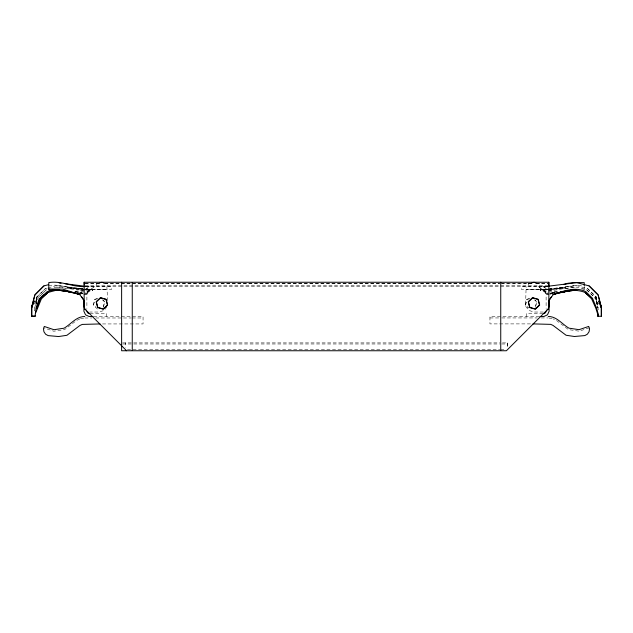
<?xml version="1.0" encoding="UTF-8"?>
<svg xmlns="http://www.w3.org/2000/svg" width="633" height="633" viewBox="0 0 633 633"><rect width="100%" height="100%" fill="white"/><g stroke="black" fill="none" stroke-linecap="round" stroke-linejoin="round"><path stroke-width="0.47" stroke-dasharray="3.17 2.37" d="M125.484 343.98L125.484 342.896L125.484 347.485M507.516 342.896L507.516 347.485L507.516 342.896L501.708 342.896M34.696 307.891L34.673 310.692L34.704 307.891L37.426 296.521L45.37 288.577L47.317 288.062M36.366 304.283L36.896 296.766L45.465 288.561M96.176 285.222L96.406 283.734L98.242 283.236M528.231 285.222L528.468 283.734L530.296 283.236M103.163 307.377L104.532 301.83L101.098 298.531M103.543 306.72L104.769 301.759L102.926 299.995M535.225 307.377L536.594 301.83L534.529 299.852M535.803 305.889L536.824 301.759L534.98 299.995M85.7 289.4L106.866 289.692L92.853 289.692L92.347 290.792L85.241 291.726M92.315 290.784L92.853 289.692L67.24 287.96L92.853 289.692M34.76 302.439L37.877 297.692L46.233 289.882M33.842 304.251L38.209 298.064M106.914 306.831L104.184 310.407L99.049 312.029L89.736 312.029M40.093 295.943L46.138 289.898L47.902 289.431M89.38 290.634L94.206 286.709M85.32 289.534L89.308 286.709M85.621 289.534L89.775 286.709L85.518 286.314L88.541 286.717L83.778 286.709M94.238 286.717L89.411 290.634L87.94 291.109L56.725 287.065L53.196 288.007M87.425 291.433L90.25 289.692L83.596 288.909M85.447 293.791L86.966 293.071M79.758 319L76.656 320.425L64.606 329.611L53.813 331.233L43.804 327.862M589.196 327.815L579.195 331.194L568.394 329.571L556.344 320.385L553.242 318.961M97.205 298.578L94.752 299.29L93.32 305.074L97.617 309.205M97.672 298.665L94.926 299.456L93.557 305.011L95.615 306.989M529.259 298.578L526.806 299.29L525.382 305.074L528.452 308.026M529.726 298.665L526.98 299.456L525.612 305.011L528.365 307.646M48.171 287.825L56.574 285.578L84.703 289.218M555.07 292.304L550.734 293.071L545.638 293.071L544.602 291.006L545.108 291.362L542.339 289.692L545.353 291.291L541.183 289.692L547.403 289.273M555.758 292.169L550.734 293.071L554.302 292.905M550.03 294.013L553.859 293.388M548.645 289.692L565.625 286.978M80.533 318.644L84.023 318.114M549.958 293.965L552.617 293.585L549.903 293.245M538.762 286.717L543.589 290.634L545.06 291.109L576.252 287.065L586.862 289.898L594.245 297.288L599.158 304.251M565.847 288.434L576.275 287.065M598.312 309.759L595.574 296.521L587.63 288.577L576.426 285.578L550.362 288.79M548.297 289.218L576.426 285.578M550.053 293.926L554.389 293.38M547.308 286.377L544.491 286.709L546.382 286.709M549.404 288.909L542.742 289.7L526.134 289.692L547.3 289.4M74.789 291.267L90.258 289.692L86.666 294.171L83.936 294.171M547.521 289.226L540.147 289.692L540.653 290.792L547.759 291.726M548.479 289.131L565.673 287.437M83.097 293.245L80.399 293.506L83.042 293.965M547.371 289.297L542.75 289.692L546.334 294.171L549.064 294.171M550.212 293.071L552.688 292.921M545.836 286.709L547.735 286.654M548.613 291.853L557.515 291.591M549.064 294.092L546.374 294.171L546.113 294.717L546.113 308.39M85.131 283.362L99.864 283.362M104.769 283.362L499.754 283.362M500.743 283.362L532.155 283.362M536.088 283.362L547.869 283.362M85.131 283.631L99.864 283.631M104.769 283.631L499.754 283.631M501.724 283.631L532.155 283.631M536.088 283.631L547.869 283.631M96.406 283.734L100.528 283.734M103.266 283.734L107.388 283.734L107.618 285.222M528.468 283.734L532.59 283.734M535.32 283.734L539.443 283.734L539.68 285.222M85.131 285.222L548.851 285.222M48.781 285.57C60.879 283.323 71.846 290.159 83.778 289.368M581.403 285.57C570.301 283.837 560.237 290.357 549.222 289.368M85.131 286.338L548.851 286.338M85.471 286.709L111.337 286.709L111.337 289.692L85.344 289.692M547.529 286.709L521.663 286.709L521.663 289.692L547.656 289.692M549.222 286.709L543.225 286.709L547.379 289.534M582.36 288.988L584.219 288.996M543.264 312.029L533.951 312.029L528.816 310.407L525.54 306.119L526.134 286.709M90.092 313.525L106.645 313.525L106.645 316.5M542.908 313.525L526.355 313.525L526.355 316.5M93.676 316.492L143.058 316.5L143.058 323.938L101.984 323.938M539.324 316.453L489.942 316.46L489.942 323.898L531.024 323.898M489.942 317.94L500.782 317.94M501.771 317.94L537.259 317.94M541.207 317.94L548.107 317.932M84.901 317.98L91.801 317.98M95.741 317.98L131.229 317.98M132.218 317.98L143.058 317.988M122.612 342.896L499.754 342.896M122.612 343.98L499.754 343.98M501.708 343.98L507.516 343.98M127.423 349.638L499.754 349.638M500.743 349.638L505.577 349.638M86.618 286.709L88.541 286.717L85.692 286.377M75.485 291.591L84.387 291.853M83.936 294.092L86.626 294.171L86.887 294.717L86.887 308.39M85.265 286.654L87.164 286.709M78.698 292.905L87.362 293.071L88.398 291.006L87.892 291.362L90.661 289.692L87.647 291.291L91.817 289.692L85.597 289.273M80.312 292.921L82.788 293.071M85.629 289.297L90.25 289.692L87.686 291.979L86.887 294.717L87.686 291.979L90.258 289.692L85.479 289.226M67.327 287.437L84.521 289.131M557.246 291.172L542.742 289.692L545.314 291.979L546.113 294.717L545.314 291.979L542.742 289.692L565.76 287.96L542.742 289.7L545.575 291.433M82.638 288.79L56.551 285.586M78.611 293.38L82.947 293.926M56.748 287.065L67.122 288.434M548.977 318.067L552.474 318.605M67.375 286.978L84.355 289.692M79.141 293.388L82.97 294.013M75.351 291.837L82.266 293.071L75.145 291.813M537.615 283.236L539.443 283.734M105.553 283.236L107.388 283.734M546.034 293.071L547.553 293.791M538.794 286.709L543.62 290.634M543.692 286.709L547.68 289.534M586.767 289.882L595.123 297.692L598.24 302.439M587.535 288.561L596.104 296.766L597.56 307.915L596.104 296.766L596.705 305.217M540.147 289.692L540.685 290.784M595.574 296.521L598.296 307.891M107.665 300.73L106.866 286.709M584.219 286.393L584.219 290.001M36.896 296.766L35.939 304.196L36.896 296.766"/><path stroke-width="0.95" d="M35.638 316.104L31.65 316.104L31.65 307.195L34.942 294.907L43.938 285.91M84.149 284.478L84.149 282.247L548.851 282.247L548.851 286.361M132.257 350.46L132.257 282.571M551.264 296.94L549.222 300.113L548.423 309.054L546.952 309.901M35.092 316.104L36.049 308.034L39.159 298.918L47.238 291.623L55.206 289.495M35.733 312.749L41.406 298.816L47.665 292.549L57.097 290.025L67.438 291.251M36.738 308.16L39.832 299.551L47.76 292.525L39.832 299.551M36.382 308.192L40.496 298.293L43.819 294.97M546.113 311.286L545.409 312.813L543.882 313.525M32.687 305.604L31.65 307.195L31.65 316.104M549.222 300.113L553.408 294.432L558.638 292.723M552.799 294.567C563.156 290.943 574.796 288.284 585.335 292.549L591.602 298.816L595.867 308.326L598.375 316.286M563.845 284.478L567.943 283.26L573.799 282.619L584.219 282.619L584.219 285.53M568.663 290.753L553.408 294.432C563.821 290.974 575.144 286.417 585.857 291.647L592.504 298.293L596.618 308.192L598.786 316.286L601.35 316.286L601.334 307.353L598.217 294.994L589.157 285.926L576.774 282.619L548.21 286.235M568.679 290.745L555.299 293.767M100.069 282.737L101.897 282.247L103.725 282.737M532.124 282.737L533.951 282.247L535.787 282.737M48.662 284.644L43.843 285.926L34.783 294.994L31.666 307.353L31.65 316.286L34.214 316.286M566.385 291.338L557.159 292.905L575.903 290.025L556.739 292.913M84.79 316.492C76.134 316.484 70.951 324.294 64.036 328.203L53.947 329.714L44.278 326.454L43.471 328.859L43.938 331.779L45.655 334.264L48.14 335.609L58.576 336.542L66.916 335.292L79.924 325.481L82.258 324.413L100.022 323.938M569.605 290.476L572.24 290.191M48.781 288.996L62.714 289.123L79.592 294.432L83.778 300.113L84.577 309.054L86.048 309.901M573.996 290.001L576.79 290.001M597.362 316.104L598.383 316.104M93.011 316.5L89.118 316.5L85.558 314.846L83.904 311.286L83.904 300.651M539.989 316.5L543.882 316.5L547.442 314.846L549.096 311.286L549.096 300.651M532.978 323.898L550.742 324.365L553.076 325.441L566.084 335.253L574.424 336.503L584.868 335.569L587.345 334.216L589.062 331.739L589.537 328.812L588.722 326.414L579.06 329.674L568.972 328.155C562.049 324.254 556.874 316.437 548.218 316.453M84.324 286.622C72.217 286.994 61.061 280.466 48.781 282.619L48.781 290.001L63.395 290.476L79.592 294.432L74.536 292.857M59.13 282.983L61.085 283.22M64.993 283.703L84.79 286.235M77.701 293.767L63.395 290.476M66.615 291.338L69.377 291.813L57.097 290.025L69.527 291.813M76.791 293.498L80.201 294.567M89.118 313.525L87.591 312.813L86.887 311.286M589.062 285.91L598.058 294.907L601.35 307.195L601.35 316.104M126.6 350.753L85.463 309.616A4.471 4.471 0 0 1 84.149 306.459L84.149 282.247M600.242 305.802L601.334 307.353L599.047 301.047L601.334 307.353M600.313 305.604L601.35 307.195L599.127 300.999L601.35 307.195M81.736 296.94L83.778 300.113M597.481 312.512L597.908 316.104M500.743 350.46L500.743 282.247M548.851 282.247L548.851 306.459A4.471 4.471 0 0 1 547.537 309.616L506.4 350.753L121.623 350.753L121.623 282.247M33.873 300.999L31.65 307.195L33.873 301.007M33.953 301.047L31.666 307.353L33.953 301.047M100.473 297.637L96.176 301.759L97.601 307.543L103.321 309.205L107.618 305.074L106.194 299.29L100.473 297.637M100.528 297.874L96.406 301.83L97.775 307.377L103.266 308.967L107.388 305.011L106.02 299.456L100.528 297.874M532.527 297.637L528.231 301.759L529.655 307.543L535.383 309.205L539.68 305.074L538.248 299.29L532.527 297.637M532.59 297.874L528.468 301.83L529.837 307.377L535.32 308.967L539.443 305.011L538.074 299.456L532.59 297.874M592.456 298.911L585.24 292.525L592.448 298.911"/></g></svg>
